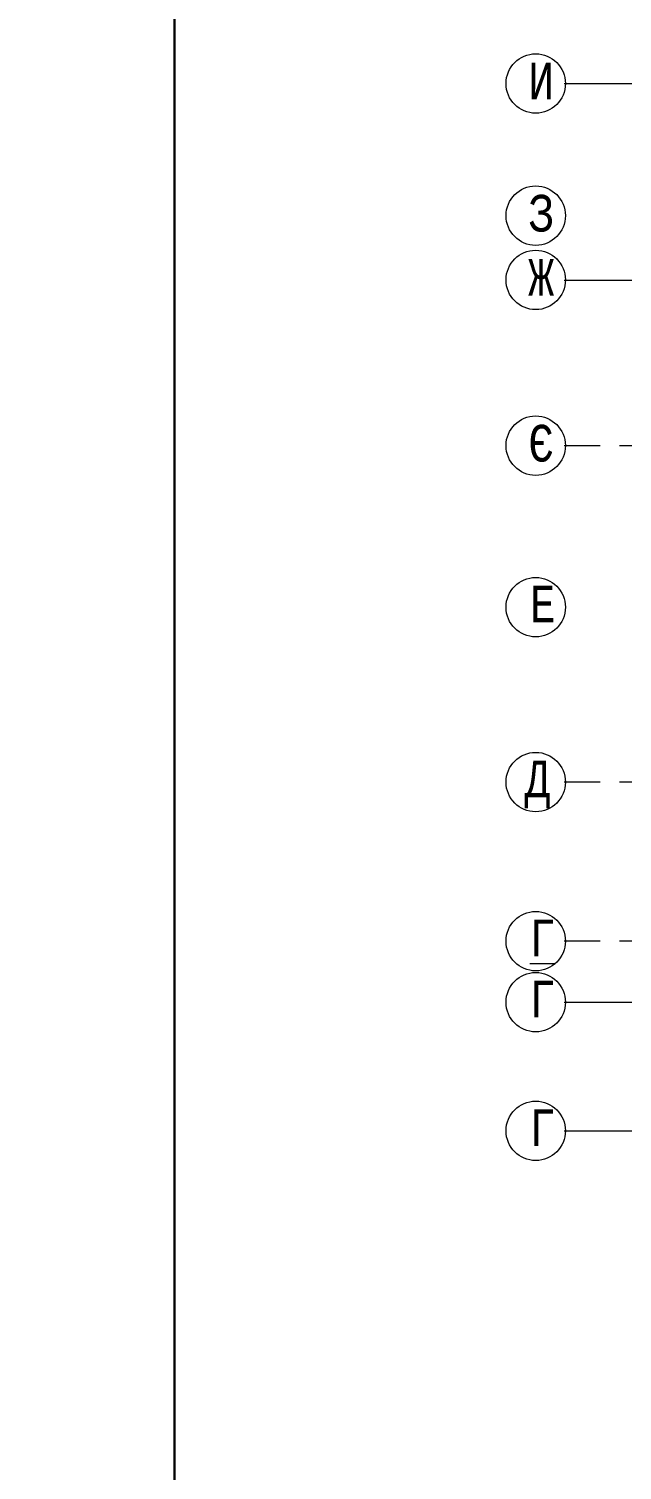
# Model space of a CAD drawing. Header units: millimetres. Extents: x -689206 to 4969298, y -1019800 to 703299.
# Drawn here: x 1166028 to 1179632, y -646150 to -613119 of the extents above; entities that cross this region are included whole.
import ezdxf

# ---------------------------------------------------------------- set-up
doc = ezdxf.new("R2010")
doc.units = ezdxf.units.MM
doc.linetypes.add('осеваяX2', pattern=[101.6, 63.5, -12.7, 12.7, -12.7])
doc.layers.add('внешняярамка', color=7, linetype='Continuous', lineweight=5, plot=False)
doc.layers.add('РАЗМЕРЫ', color=7, linetype='Continuous', lineweight=9)
doc.layers.add('Штамп', color=7, linetype='Continuous', lineweight=5)
doc.styles.add('Аннотативный', font='isocteur.ttf', dxfattribs={"width": 0.7, "height": 250})

msp = doc.modelspace()

# ---------------------------------------------------------------- linework, layer by layer
at = {"layer": 'внешняярамка', "lineweight": 5, "ltscale": 50, "const_width": 3}
msp.add_lwpolyline([(1044965.2, -677848.6), (1170863.9, -677848.6), (1170863.9, -588820.3), (1044965.2, -588820.3), (1044965.2, -677848.6)], dxfattribs=at)
at = {"layer": 'РАЗМЕРЫ', "color": 152, "linetype": 'осеваяX2', "lineweight": 5, "ltscale": 35, "true_color": 0x2776bb}
for p, q in [((1178304.8, -614375.7), (1225357.3, -614375.7)), ((1178304.8, -618875.7), (1225357.3, -618875.7)), ((1225357.3, -622673.6), (1178304.8, -622673.6)), ((1225357.3, -630383.6), (1178304.8, -630383.6)), ((1225357.3, -634028.4), (1178304.8, -634028.4)), ((1178304.8, -635427.7), (1225357.3, -635427.7)), ((1178304.8, -638375.7), (1210786.6, -638375.7))]:
    msp.add_line(p, q, dxfattribs=at)
at = {"layer": 'РАЗМЕРЫ', "color": 0}
for centre in [(1177649.2, -614373.4), (1177649.2, -617400.9), (1177649.2, -618873.4), (1177649.2, -622671.4), (1177649.2, -626373.4), (1177649.2, -630381.4), (1177649.2, -634026.2), (1177649.2, -635425.4), (1177649.2, -638373.4)]:
    msp.add_circle(centre, 680.7, dxfattribs=at)
at = {"layer": 'Штамп', "lineweight": 30}
msp.add_lwpolyline([(1050960.4, -676349.8), (1169365.1, -676349.8), (1169365.1, -590319.1), (1050960.4, -590319.1)], close=True, dxfattribs=at)

# ---------------------------------------------------------------- texts
at = {"layer": 'РАЗМЕРЫ', "lineweight": 5, "ltscale": 35, "width": 7009.377, "attachment_point": 1, "style": 'Аннотативный'}
for s, insert, char_height in [('И', (1177478.3, -613896.7), 841.3), ('З', (1177478.3, -616924.2), 841.3), ('Ж', (1177478.3, -618396.7), 841.3), ('Є', (1177478.3, -622194.7), 841.3), ('Е', (1177513.5, -625879.1), 841.3), ('Д', (1177393.2, -629887.1), 841.3), ('{\\LГ}', (1177513.5, -633531.8), 841.28), ('Г', (1177513.5, -634931.1), 841.3), ('Г', (1177513.5, -637879.1), 841.3)]:
    msp.add_mtext(s, dxfattribs=dict(at, insert=insert, char_height=char_height))

doc.saveas('drawing.dxf')
